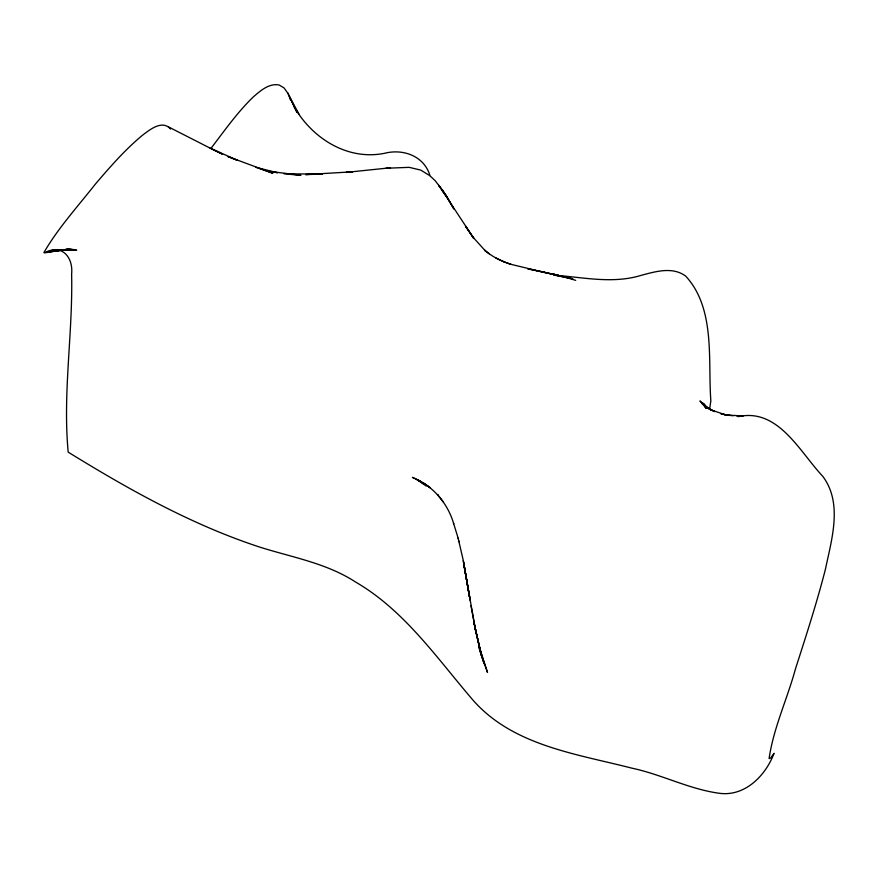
<?xml version="1.0" encoding="UTF-8"?>
<svg xmlns="http://www.w3.org/2000/svg" width="878" height="878" viewBox="0 0 878 878"><rect width="100%" height="100%" fill="white"/><g stroke="black" fill="none" stroke-linecap="round" stroke-linejoin="round"><path stroke-width="1.32" d="M709.589 409.367L710.851 400.895C707.833 360.189 715.702 308.771 685.729 276.131C672.548 266.341 655.482 271.554 641.127 275.363C613.92 283.737 585.593 277.81 557.991 275.472M211.554 147.592C224.9 130.174 237.587 112.044 253.468 96.778C260.579 90.686 268.997 83.092 279.105 84.968L284.088 87.954L288.258 93.858L290.596 100.29M170.573 129.033C162.265 119.474 149.721 129.714 142.346 135.355C124.863 149.886 109.882 167.105 95.175 184.347C77.648 206.604 58.124 228.071 43.911 252.546L44.416 252.919C60.889 243.404 73.423 256.354 71.623 274.134C72.951 333.486 62.623 392.773 68.188 452.137C129.143 489.704 192.304 525.132 260.645 547.389C292.725 557.431 326.781 563.314 355.436 581.938C403.551 609.859 435.554 656.206 470.871 697.648C510.7 745.422 575.441 753.631 632.039 768.195C661.397 774.418 688.506 788.861 718.292 793.13C744.412 797.345 765.495 775.976 774.056 753.302L770.697 757.988L769.084 758.625C773.518 727.84 787.357 698.833 795.468 668.86C806.092 635.881 816.792 602.89 825.408 569.317C831.565 539.586 842.979 503.335 822.807 476.37C799.836 452.06 778.237 407.732 738.31 416.655M45.546 252.721L66.684 249.374L47.5 252.041L62.448 250.076M65.159 249.725L67.88 249.363L48.685 251.602L62.777 250.054M65.345 249.769L69.186 249.341L50.002 251.141L62.865 250.021M385.782 168.269L409.17 167.347L420.792 170.102L428.804 175.073M65.444 249.802L70.591 249.352L51.407 250.68L72.062 249.407L52.899 250.274L73.598 249.55L54.447 249.945L76.693 250.175L57.586 249.659M390.501 167.775L346.195 172.384L352.715 171.803L305.709 174.601L322.413 174.042L284.143 173.855L300.934 175.282L268.481 171.243M736.851 415.996L743.172 415.931L725.36 414.998M725.162 414.976L733.196 415.722M553.897 275.077L572.873 278.831L555.5 275.154M268.503 171.364L277.503 172.746L255.948 167.358L272.817 173.24L227.995 156.58L237.499 160.378L209.974 148.053L168.378 126.86M729.574 415.382L720.937 413.801L725.996 414.954L710.708 409.85L702.268 403.935L711.696 410.41L705.243 406.558L714.758 411.562L710.708 409.85M553.272 274.463L561.788 276.219M537.962 270.896L544.931 272.378L527.766 268.811L559.593 275.791L541.858 271.785L558.079 275.242L551.143 273.695L556.509 274.858M539.465 271.214L510.381 264.19M562.425 276.329L575.705 280.367M472.935 237.137L473.703 238.289L465.516 226.184L472.935 237.137L485.238 250.735L484.755 250.307C492.635 256.914 499.988 260.579 510.722 264.289M502.962 261.403L511.04 264.421M495.796 257.934L503.588 261.677M209.974 148.053L222.54 154.188L212.871 149.458M414.175 478.28L412.419 477.38C432.558 485.402 447.67 503.017 453.717 523.76M415.042 478.729L421.517 482.022M419.739 481.111L417.105 479.575L426.148 486.028M417.972 480.123L424.041 484.085M707.975 408.193L704.738 406.02L699.953 400.95L707.207 408.149L702.235 403.452L706 407.798M484.755 250.307L489.265 253.83M430.56 176.379L435.159 180.681L443.401 191.404L447.154 197.583L438.638 185.28L446.661 196.288L453.882 208.997L446.024 195.421L441.985 190.076L473.703 238.289M443.324 501.953L437.518 494.523L438.298 495.521M706.044 407.754L702.554 403.123L704.628 406.262M293.768 106.095C311.646 138.055 347.26 160.806 384.553 153.299C403.474 148.437 424.667 156.207 430.187 176.357M298.926 113.986L289.597 96.854L296.962 112.285L287.797 92.98M705.561 407.447L703.344 403.298L705.253 407.041M705.78 407.59L704.43 404.209L705.747 407.535M481.44 655.229L487.509 672.416L478.993 646.252M480.178 651.454L484.7 664.668L478.96 647.734M458.118 538.148L463.101 559.648L469.456 596.634L463.31 560.702M453.454 522.926L458.382 538.993M706.373 408.314L705.616 405.823L706.395 408.446M478.916 645.967L484.019 663.186L479.805 648.963L473.922 622.59L482.044 657.732L475.766 631.501L463.814 564.148L470.323 600.947M480.957 653.199L474.899 626.848M458.876 540.837L459.095 541.836M471.014 605.787L475.766 631.501M463.496 561.81L469.917 598.741M430.242 487.762L423.273 483.021L430.242 487.762"/></g></svg>
